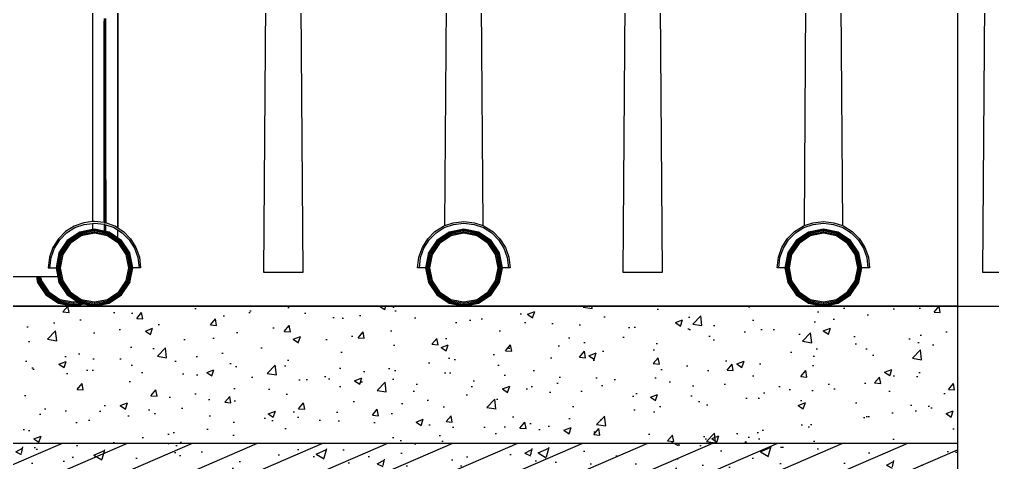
# Model space of a CAD drawing. Extents: x -4210259 to 293730, y -7499 to 868879.
# Drawn here: x -2175244 to -2173826, y 490039 to 490686 of the extents above; entities that cross this region are included whole.
import ezdxf

# ---------------------------------------------------------------- set-up
doc = ezdxf.new("R2010")
doc.units = 0
doc.header["$LTSCALE"] = 1000
doc.header["$MEASUREMENT"] = 0
for name, color, linetype in [('00-Hatch', 8, 'Continuous'), ('A-AXIS-SYMB', 3, 'Continuous'), ('A-SFCE', 30, 'Continuous'), ('AS-COLN', 6, 'Continuous')]:
    doc.layers.add(name, color=color, linetype=linetype)

# ---------------------------------------------------------------- blocks, each defined once
blk = doc.blocks.new('A$C4A4B1E4B')
at = {"color": 250}
for p, q in [((-3295.7, 1493.3), (-3295.7, 139.4)), ((-3045.8, 65.3), (-3042.8, 457.4)), ((-2781.7, 133.6), (-2779.5, 454.6)), ((-2728.7, 455.5), (-2726.4, 133.6)), ((-2521.7, 65.3), (-2518.7, 457.4)), ((-2257.6, 133.6), (-2255.4, 454.6)), ((-2204.6, 455.5), (-2202.3, 133.6)), ((-1997.6, 65.3), (-1994.6, 457.4)), ((-3259.1, 449.4), (-3259.1, 130.3)), ((-3258.6, 449.8), (-3258.6, 130.1)), ((-3258.3, 129.9), (-3258.3, 450.2)), ((-2992, 452.6), (-2989, 65.3)), ((-2467.9, 452.6), (-2464.9, 65.3)), ((-3278.5, 435.5), (-3278.5, 432)), ((-3278.2, 432.2), (-3278.5, 432)), ((-3278.5, 138.1), (-3278.5, 432)), ((-3277.9, 432.4), (-3278.2, 432.2)), ((-3278.2, 432.2), (-3278.2, 138.1)), ((-3276.7, 433.1), (-3277.9, 432.4)), ((-3277.9, 138), (-3277.9, 432.4)), ((-3276.3, 433.3), (-3276.7, 433.1)), ((-3276.7, 137.8), (-3276.7, 433.1)), ((-3276.3, 433.3), (-3276.3, 435.5)), ((-3276.3, 200.5), (-3276.3, 433.3)), ((-3276.4, 181.8), (-3276.3, 200.5)), ((-3276.3, 200.5), (-3276.3, 137.6)), ((-3322.3, 132.9), (-3334.8, 124.9)), ((-3333.3, 123), (-3321.2, 130.7)), ((-3308.1, 137.9), (-3322.3, 132.9)), ((-3321.2, 130.7), (-3307.6, 135.5)), ((-3295.7, 127.8), (-3314.1, 124.1)), ((-3292.7, 128.1), (-3314, 123.8)), ((-3295.7, 139.4), (-3308.1, 137.9)), ((-3307.6, 135.5), (-3295.7, 136.9)), ((-3292.7, 139.7), (-3295.7, 139.4)), ((-3295.7, 136.9), (-3292.7, 137.3)), ((-3295.7, 136.9), (-3295.7, 127.8)), ((-3292.7, 128.4), (-3295.7, 127.8)), ((-3278.5, 138.1), (-3292.7, 139.7)), ((-3292.7, 137.3), (-3278.5, 135.6)), ((-3292.7, 128.1), (-3292.7, 128.4)), ((-3278.5, 125.5), (-3292.7, 128.4)), ((-3271.3, 123.8), (-3292.7, 128.1)), ((-3292.7, 127.2), (-3292.7, 128.1)), ((-3278.5, 138.1), (-3278.2, 138.1)), ((-3278.5, 135.6), (-3278.5, 125.5)), ((-3278.5, 135.6), (-3277.8, 135.5)), ((-3278.2, 138.1), (-3277.9, 138)), ((-3277.9, 138), (-3277.2, 137.9)), ((-3277.8, 135.5), (-3276.3, 135)), ((-3277.2, 137.9), (-3276.7, 137.8)), ((-3276.7, 137.8), (-3276.3, 137.6)), ((-3263, 132.9), (-3276.3, 137.6)), ((-3276.3, 125.1), (-3276.3, 135)), ((-3276.3, 135), (-3264.1, 130.7)), ((-3264.1, 130.7), (-3259.1, 127.4)), ((-3259.1, 130.3), (-3263, 132.9)), ((-3259.1, 130.3), (-3258.6, 130.1)), ((-3258.6, 130.1), (-3258.3, 129.9)), ((-3258.3, 129.9), (-3250.5, 124.9)), ((-2796.2, 124.9), (-2783.7, 132.9)), ((-2794.7, 123), (-2782.6, 130.7)), ((-2783.7, 132.9), (-2781.7, 133.6)), ((-2782.6, 130.7), (-2769, 135.5)), ((-2781.7, 133.6), (-2769.5, 137.9)), ((-2754.1, 128.4), (-2775.5, 124.1)), ((-2754.1, 128.1), (-2775.4, 123.8)), ((-2769.5, 137.9), (-2754.1, 139.7)), ((-2769, 135.5), (-2754.1, 137.3)), ((-2754.1, 139.7), (-2738.6, 137.9)), ((-2754.1, 137.3), (-2739.2, 135.5)), ((-2732.6, 124.1), (-2754.1, 128.4)), ((-2754.1, 128.1), (-2754.1, 128.4)), ((-2732.7, 123.8), (-2754.1, 128.1)), ((-2754.1, 127.2), (-2754.1, 128.1)), ((-2739.2, 135.5), (-2725.5, 130.7)), ((-2738.6, 137.9), (-2726.4, 133.6)), ((-2726.4, 133.6), (-2724.4, 132.9)), ((-2725.5, 130.7), (-2713.5, 123)), ((-2724.4, 132.9), (-2711.9, 124.9)), ((-2272.1, 124.9), (-2259.6, 132.9)), ((-2270.6, 123), (-2258.5, 130.7)), ((-2259.6, 132.9), (-2257.6, 133.6)), ((-2258.5, 130.7), (-2244.8, 135.5)), ((-2257.6, 133.6), (-2245.4, 137.9)), ((-2230, 128.4), (-2251.4, 124.1)), ((-2230, 128.1), (-2251.3, 123.8)), ((-2245.4, 137.9), (-2230, 139.7)), ((-2244.8, 135.5), (-2230, 137.3)), ((-2230, 139.7), (-2214.5, 137.9)), ((-2230, 137.3), (-2215.1, 135.5)), ((-2208.5, 124.1), (-2230, 128.4)), ((-2230, 128.1), (-2230, 128.4)), ((-2208.6, 123.8), (-2230, 128.1)), ((-2230, 127.2), (-2230, 128.1)), ((-2215.1, 135.5), (-2201.4, 130.7)), ((-2214.5, 137.9), (-2202.3, 133.6)), ((-2202.3, 133.6), (-2200.3, 132.9)), ((-2201.4, 130.7), (-2189.3, 123)), ((-2200.3, 132.9), (-2187.8, 124.9)), ((-3345.3, 114.5), (-3353.2, 101.9)), ((-3334.8, 124.9), (-3345.3, 114.5)), ((-3343.3, 112.9), (-3333.3, 123)), ((-3314.1, 124.1), (-3332.3, 111.9)), ((-3314, 123.8), (-3332.1, 111.7)), ((-3313.7, 123), (-3331.5, 111.1)), ((-3313.2, 121.8), (-3330.6, 110.2)), ((-3312.5, 120.3), (-3329.4, 109)), ((-3311.8, 118.6), (-3328.1, 107.7)), ((-3314, 123.8), (-3314.1, 124.1)), ((-3313.7, 123), (-3314, 123.8)), ((-3292.7, 127.2), (-3313.7, 123)), ((-3313.2, 121.8), (-3313.7, 123)), ((-3292.7, 125.9), (-3313.2, 121.8)), ((-3312.5, 120.3), (-3313.2, 121.8)), ((-3292.7, 124.2), (-3312.5, 120.3)), ((-3311.8, 118.6), (-3312.5, 120.3)), ((-3292.7, 122.4), (-3311.8, 118.6)), ((-3271.7, 123), (-3292.7, 127.2)), ((-3292.7, 125.9), (-3292.7, 127.2)), ((-3272.2, 121.8), (-3292.7, 125.9)), ((-3292.7, 124.2), (-3292.7, 125.9)), ((-3272.8, 120.3), (-3292.7, 124.2)), ((-3292.7, 122.4), (-3292.7, 124.2)), ((-3273.5, 118.6), (-3292.7, 122.4)), ((-3276.3, 125.1), (-3278.5, 125.5)), ((-3271.2, 124.1), (-3276.3, 125.1)), ((-3273.5, 118.6), (-3272.8, 120.3)), ((-3257.3, 107.7), (-3273.5, 118.6)), ((-3272.8, 120.3), (-3272.2, 121.8)), ((-3256, 109), (-3272.8, 120.3)), ((-3272.2, 121.8), (-3271.7, 123)), ((-3254.8, 110.2), (-3272.2, 121.8)), ((-3271.7, 123), (-3271.3, 123.8)), ((-3253.8, 111.1), (-3271.7, 123)), ((-3271.3, 123.8), (-3271.2, 124.1)), ((-3253.2, 111.7), (-3271.3, 123.8)), ((-3259.1, 116), (-3271.2, 124.1)), ((-3259.1, 127.4), (-3259.1, 116)), ((-3259.1, 127.4), (-3252.1, 123)), ((-3253, 111.9), (-3259.1, 116)), ((-3252.1, 123), (-3242, 112.9)), ((-3250.5, 124.9), (-3240.1, 114.5)), ((-3240.1, 114.5), (-3232.1, 101.9)), ((-2814.6, 101.9), (-2806.7, 114.5)), ((-2806.7, 114.5), (-2796.2, 124.9)), ((-2804.7, 112.9), (-2794.7, 123)), ((-2775.5, 124.1), (-2793.7, 111.9)), ((-2775.4, 123.8), (-2793.5, 111.7)), ((-2775.1, 123), (-2792.9, 111.1)), ((-2774.6, 121.8), (-2791.9, 110.2)), ((-2773.9, 120.3), (-2790.8, 109)), ((-2773.2, 118.6), (-2789.5, 107.7)), ((-2775.4, 123.8), (-2775.5, 124.1)), ((-2775.1, 123), (-2775.4, 123.8)), ((-2754.1, 127.2), (-2775.1, 123)), ((-2774.6, 121.8), (-2775.1, 123)), ((-2754.1, 125.9), (-2774.6, 121.8)), ((-2773.9, 120.3), (-2774.6, 121.8)), ((-2754.1, 124.2), (-2773.9, 120.3)), ((-2773.2, 118.6), (-2773.9, 120.3)), ((-2754.1, 122.4), (-2773.2, 118.6)), ((-2733.1, 123), (-2754.1, 127.2)), ((-2754.1, 125.9), (-2754.1, 127.2)), ((-2733.6, 121.8), (-2754.1, 125.9)), ((-2754.1, 124.2), (-2754.1, 125.9)), ((-2734.2, 120.3), (-2754.1, 124.2)), ((-2754.1, 122.4), (-2754.1, 124.2)), ((-2734.9, 118.6), (-2754.1, 122.4)), ((-2734.9, 118.6), (-2734.2, 120.3)), ((-2718.7, 107.7), (-2734.9, 118.6)), ((-2734.2, 120.3), (-2733.6, 121.8)), ((-2717.4, 109), (-2734.2, 120.3)), ((-2733.6, 121.8), (-2733.1, 123)), ((-2716.2, 110.2), (-2733.6, 121.8)), ((-2733.1, 123), (-2732.7, 123.8)), ((-2715.2, 111.1), (-2733.1, 123)), ((-2732.7, 123.8), (-2732.6, 124.1)), ((-2714.6, 111.7), (-2732.7, 123.8)), ((-2714.4, 111.9), (-2732.6, 124.1)), ((-2713.5, 123), (-2703.4, 112.9)), ((-2711.9, 124.9), (-2701.5, 114.5)), ((-2701.5, 114.5), (-2693.5, 101.9)), ((-2290.5, 101.9), (-2282.5, 114.5)), ((-2282.5, 114.5), (-2272.1, 124.9)), ((-2280.6, 112.9), (-2270.6, 123)), ((-2251.4, 124.1), (-2269.6, 111.9)), ((-2251.3, 123.8), (-2269.4, 111.7)), ((-2251, 123), (-2268.8, 111.1)), ((-2250.5, 121.8), (-2267.8, 110.2)), ((-2249.8, 120.3), (-2266.7, 109)), ((-2249.1, 118.6), (-2265.4, 107.7)), ((-2251.3, 123.8), (-2251.4, 124.1)), ((-2251, 123), (-2251.3, 123.8)), ((-2230, 127.2), (-2251, 123)), ((-2250.5, 121.8), (-2251, 123)), ((-2230, 125.9), (-2250.5, 121.8)), ((-2249.8, 120.3), (-2250.5, 121.8)), ((-2230, 124.2), (-2249.8, 120.3)), ((-2249.1, 118.6), (-2249.8, 120.3)), ((-2230, 122.4), (-2249.1, 118.6)), ((-2208.9, 123), (-2230, 127.2)), ((-2230, 125.9), (-2230, 127.2)), ((-2209.5, 121.8), (-2230, 125.9)), ((-2230, 124.2), (-2230, 125.9)), ((-2210.1, 120.3), (-2230, 124.2)), ((-2230, 122.4), (-2230, 124.2)), ((-2210.8, 118.6), (-2230, 122.4)), ((-2210.8, 118.6), (-2210.1, 120.3)), ((-2194.6, 107.7), (-2210.8, 118.6)), ((-2210.1, 120.3), (-2209.5, 121.8)), ((-2193.3, 109), (-2210.1, 120.3)), ((-2209.5, 121.8), (-2208.9, 123)), ((-2192.1, 110.2), (-2209.5, 121.8)), ((-2208.9, 123), (-2208.6, 123.8)), ((-2191.1, 111.1), (-2208.9, 123)), ((-2208.6, 123.8), (-2208.5, 124.1)), ((-2190.5, 111.7), (-2208.6, 123.8)), ((-2190.3, 111.9), (-2208.5, 124.1)), ((-2189.3, 123), (-2179.3, 112.9)), ((-2187.8, 124.9), (-2177.4, 114.5)), ((-2177.4, 114.5), (-2169.4, 101.9)), ((-3353.2, 101.9), (-3358.3, 87.8)), ((-3355.9, 87.2), (-3351, 100.9)), ((-3351, 100.9), (-3343.3, 112.9)), ((-3332.3, 111.9), (-3344.4, 93.8)), ((-3332.1, 111.7), (-3344.2, 93.6)), ((-3331.5, 111.1), (-3343.4, 93.3)), ((-3330.6, 110.2), (-3342.2, 92.8)), ((-3329.4, 109), (-3340.6, 92.2)), ((-3328.1, 107.7), (-3338.9, 91.5)), ((-3332.1, 111.7), (-3332.3, 111.9)), ((-3331.5, 111.1), (-3332.1, 111.7)), ((-3330.6, 110.2), (-3331.5, 111.1)), ((-3329.4, 109), (-3330.6, 110.2)), ((-3328.1, 107.7), (-3329.4, 109)), ((-3257.3, 107.7), (-3256, 109)), ((-3246.4, 91.5), (-3257.3, 107.7)), ((-3256, 109), (-3254.8, 110.2)), ((-3244.7, 92.2), (-3256, 109)), ((-3254.8, 110.2), (-3253.8, 111.1)), ((-3243.2, 92.8), (-3254.8, 110.2)), ((-3253.8, 111.1), (-3253.2, 111.7)), ((-3241.9, 93.3), (-3253.8, 111.1)), ((-3253.2, 111.7), (-3253, 111.9)), ((-3241.2, 93.6), (-3253.2, 111.7)), ((-3240.9, 93.8), (-3253, 111.9)), ((-3242, 112.9), (-3234.3, 100.9)), ((-3234.3, 100.9), (-3229.4, 87.2)), ((-3232.1, 101.9), (-3227, 87.8)), ((-2819.7, 87.8), (-2814.6, 101.9)), ((-2817.3, 87.2), (-2812.4, 100.9)), ((-2812.4, 100.9), (-2804.7, 112.9)), ((-2793.7, 111.9), (-2805.8, 93.8)), ((-2793.5, 111.7), (-2805.6, 93.6)), ((-2792.9, 111.1), (-2804.8, 93.3)), ((-2791.9, 110.2), (-2803.6, 92.8)), ((-2790.8, 109), (-2802, 92.2)), ((-2789.5, 107.7), (-2800.3, 91.5)), ((-2793.5, 111.7), (-2793.7, 111.9)), ((-2792.9, 111.1), (-2793.5, 111.7)), ((-2791.9, 110.2), (-2792.9, 111.1)), ((-2790.8, 109), (-2791.9, 110.2)), ((-2789.5, 107.7), (-2790.8, 109)), ((-2718.7, 107.7), (-2717.4, 109)), ((-2707.8, 91.5), (-2718.7, 107.7)), ((-2717.4, 109), (-2716.2, 110.2)), ((-2706.1, 92.2), (-2717.4, 109)), ((-2716.2, 110.2), (-2715.2, 111.1)), ((-2704.6, 92.8), (-2716.2, 110.2)), ((-2715.2, 111.1), (-2714.6, 111.7)), ((-2703.3, 93.3), (-2715.2, 111.1)), ((-2714.6, 111.7), (-2714.4, 111.9)), ((-2702.6, 93.6), (-2714.6, 111.7)), ((-2702.3, 93.8), (-2714.4, 111.9)), ((-2703.4, 112.9), (-2695.7, 100.9)), ((-2695.7, 100.9), (-2690.8, 87.2)), ((-2693.5, 101.9), (-2688.4, 87.8)), ((-2295.6, 87.8), (-2290.5, 101.9)), ((-2293.2, 87.2), (-2288.3, 100.9)), ((-2288.3, 100.9), (-2280.6, 112.9)), ((-2269.6, 111.9), (-2281.7, 93.8)), ((-2269.4, 111.7), (-2281.5, 93.6)), ((-2268.8, 111.1), (-2280.7, 93.3)), ((-2267.8, 110.2), (-2279.5, 92.8)), ((-2266.7, 109), (-2277.9, 92.2)), ((-2265.4, 107.7), (-2276.2, 91.5)), ((-2269.4, 111.7), (-2269.6, 111.9)), ((-2268.8, 111.1), (-2269.4, 111.7)), ((-2267.8, 110.2), (-2268.8, 111.1)), ((-2266.7, 109), (-2267.8, 110.2)), ((-2265.4, 107.7), (-2266.7, 109)), ((-2194.6, 107.7), (-2193.3, 109)), ((-2183.7, 91.5), (-2194.6, 107.7)), ((-2193.3, 109), (-2192.1, 110.2)), ((-2182, 92.2), (-2193.3, 109)), ((-2192.1, 110.2), (-2191.1, 111.1)), ((-2180.5, 92.8), (-2192.1, 110.2)), ((-2191.1, 111.1), (-2190.5, 111.7)), ((-2179.2, 93.3), (-2191.1, 111.1)), ((-2190.5, 111.7), (-2190.3, 111.9)), ((-2178.5, 93.6), (-2190.5, 111.7)), ((-2178.2, 93.8), (-2190.3, 111.9)), ((-2179.3, 112.9), (-2171.6, 100.9)), ((-2171.6, 100.9), (-2166.7, 87.2)), ((-2169.4, 101.9), (-2164.3, 87.8)), ((-3358.3, 87.8), (-3360.1, 72.3)), ((-3357.6, 72.3), (-3355.9, 87.2)), ((-3344.4, 93.8), (-3348.7, 72.3)), ((-3344.2, 93.6), (-3348.4, 72.3)), ((-3343.4, 93.3), (-3347.6, 72.3)), ((-3342.2, 92.8), (-3346.2, 72.3)), ((-3340.6, 92.2), (-3344.6, 72.3)), ((-3344.2, 93.6), (-3344.4, 93.8)), ((-3343.4, 93.3), (-3344.2, 93.6)), ((-3342.2, 92.8), (-3343.4, 93.3)), ((-3338.9, 91.5), (-3342.7, 72.3)), ((-3340.6, 92.2), (-3342.2, 92.8)), ((-3338.9, 91.5), (-3340.6, 92.2)), ((-3246.4, 91.5), (-3244.7, 92.2)), ((-3242.6, 72.3), (-3246.4, 91.5)), ((-3244.7, 92.2), (-3243.2, 92.8)), ((-3240.8, 72.3), (-3244.7, 92.2)), ((-3243.2, 92.8), (-3241.9, 93.3)), ((-3239.1, 72.3), (-3243.2, 92.8)), ((-3241.9, 93.3), (-3241.2, 93.6)), ((-3237.8, 72.3), (-3241.9, 93.3)), ((-3241.2, 93.6), (-3240.9, 93.8)), ((-3236.9, 72.3), (-3241.2, 93.6)), ((-3236.6, 72.3), (-3240.9, 93.8)), ((-3229.4, 87.2), (-3227.7, 72.3)), ((-3227, 87.8), (-3225.3, 72.3)), ((-2821.5, 72.3), (-2819.7, 87.8)), ((-2819, 72.3), (-2817.3, 87.2)), ((-2805.8, 93.8), (-2810.1, 72.3)), ((-2805.6, 93.6), (-2809.8, 72.3)), ((-2804.8, 93.3), (-2809, 72.3)), ((-2803.6, 92.8), (-2807.6, 72.3)), ((-2802, 92.2), (-2806, 72.3)), ((-2805.6, 93.6), (-2805.8, 93.8)), ((-2804.8, 93.3), (-2805.6, 93.6)), ((-2803.6, 92.8), (-2804.8, 93.3)), ((-2800.3, 91.5), (-2804.1, 72.3)), ((-2802, 92.2), (-2803.6, 92.8)), ((-2800.3, 91.5), (-2802, 92.2)), ((-2707.8, 91.5), (-2706.1, 92.2)), ((-2704, 72.3), (-2707.8, 91.5)), ((-2706.1, 92.2), (-2704.6, 92.8)), ((-2702.2, 72.3), (-2706.1, 92.2)), ((-2704.6, 92.8), (-2703.3, 93.3)), ((-2700.5, 72.3), (-2704.6, 92.8)), ((-2703.3, 93.3), (-2702.6, 93.6)), ((-2699.2, 72.3), (-2703.3, 93.3)), ((-2702.6, 93.6), (-2702.3, 93.8)), ((-2698.3, 72.3), (-2702.6, 93.6)), ((-2698, 72.3), (-2702.3, 93.8)), ((-2690.8, 87.2), (-2689.1, 72.3)), ((-2688.4, 87.8), (-2686.7, 72.3)), ((-2297.4, 72.3), (-2295.6, 87.8)), ((-2294.9, 72.3), (-2293.2, 87.2)), ((-2281.7, 93.8), (-2286, 72.3)), ((-2281.5, 93.6), (-2285.7, 72.3)), ((-2280.7, 93.3), (-2284.9, 72.3)), ((-2279.5, 92.8), (-2283.5, 72.3)), ((-2277.9, 92.2), (-2281.9, 72.3)), ((-2281.5, 93.6), (-2281.7, 93.8)), ((-2280.7, 93.3), (-2281.5, 93.6)), ((-2279.5, 92.8), (-2280.7, 93.3)), ((-2276.2, 91.5), (-2280, 72.3)), ((-2277.9, 92.2), (-2279.5, 92.8)), ((-2276.2, 91.5), (-2277.9, 92.2)), ((-2183.7, 91.5), (-2182, 92.2)), ((-2179.9, 72.3), (-2183.7, 91.5)), ((-2182, 92.2), (-2180.5, 92.8)), ((-2178, 72.3), (-2182, 92.2)), ((-2180.5, 92.8), (-2179.2, 93.3)), ((-2176.4, 72.3), (-2180.5, 92.8)), ((-2179.2, 93.3), (-2178.5, 93.6)), ((-2175.1, 72.3), (-2179.2, 93.3)), ((-2178.5, 93.6), (-2178.2, 93.8)), ((-2174.2, 72.3), (-2178.5, 93.6)), ((-2173.9, 72.3), (-2178.2, 93.8)), ((-2166.7, 87.2), (-2165, 72.3)), ((-2164.3, 87.8), (-2162.5, 72.3)), ((-3360.1, 72.3), (-3357.6, 72.3)), ((-3357.6, 72.3), (-3348.7, 72.3)), ((-3348.7, 72.3), (-3348.4, 72.3)), ((-3348.7, 72.3), (-3346, 58.8)), ((-3348.4, 72.3), (-3344.2, 51)), ((-3348.4, 72.3), (-3347.6, 72.3)), ((-3347.6, 72.3), (-3343.4, 51.3)), ((-3347.6, 72.3), (-3346.2, 72.3)), ((-3346.2, 72.3), (-3342.2, 51.8)), ((-3346.2, 72.3), (-3344.6, 72.3)), ((-3344.6, 72.3), (-3340.6, 52.5)), ((-3344.6, 72.3), (-3342.7, 72.3)), ((-3342.7, 72.3), (-3338.9, 53.2)), ((-3246.4, 53.2), (-3242.6, 72.3)), ((-3244.7, 52.5), (-3240.8, 72.3)), ((-3243.2, 51.8), (-3239.1, 72.3)), ((-3242.6, 72.3), (-3240.8, 72.3)), ((-3241.9, 51.3), (-3237.8, 72.3)), ((-3241.2, 51), (-3236.9, 72.3)), ((-3240.9, 50.9), (-3236.6, 72.3)), ((-3240.8, 72.3), (-3239.1, 72.3)), ((-3239.1, 72.3), (-3237.8, 72.3)), ((-3237.8, 72.3), (-3236.9, 72.3)), ((-3236.9, 72.3), (-3236.6, 72.3)), ((-3227.7, 72.3), (-3236.6, 72.3)), ((-3225.3, 72.3), (-3227.7, 72.3)), ((-2819, 72.3), (-2821.5, 72.3)), ((-2810.1, 72.3), (-2819, 72.3)), ((-2810.1, 72.3), (-2805.8, 50.9)), ((-2810.1, 72.3), (-2809.8, 72.3)), ((-2809.8, 72.3), (-2805.6, 51)), ((-2809.8, 72.3), (-2809, 72.3)), ((-2809, 72.3), (-2804.8, 51.3)), ((-2809, 72.3), (-2807.6, 72.3)), ((-2807.6, 72.3), (-2803.6, 51.8)), ((-2807.6, 72.3), (-2806, 72.3)), ((-2806, 72.3), (-2802, 52.5)), ((-2806, 72.3), (-2804.1, 72.3)), ((-2804.1, 72.3), (-2800.3, 53.2)), ((-2707.8, 53.2), (-2704, 72.3)), ((-2706.1, 52.5), (-2702.2, 72.3)), ((-2704.6, 51.8), (-2700.5, 72.3)), ((-2704, 72.3), (-2702.2, 72.3)), ((-2703.3, 51.3), (-2699.2, 72.3)), ((-2702.6, 51), (-2698.3, 72.3)), ((-2702.3, 50.9), (-2698, 72.3)), ((-2702.2, 72.3), (-2700.5, 72.3)), ((-2700.5, 72.3), (-2699.2, 72.3)), ((-2699.2, 72.3), (-2698.3, 72.3)), ((-2698.3, 72.3), (-2698, 72.3)), ((-2689.1, 72.3), (-2698, 72.3)), ((-2686.7, 72.3), (-2689.1, 72.3)), ((-2294.9, 72.3), (-2297.4, 72.3)), ((-2286, 72.3), (-2294.9, 72.3)), ((-2286, 72.3), (-2281.7, 50.9)), ((-2286, 72.3), (-2285.7, 72.3)), ((-2285.7, 72.3), (-2281.5, 51)), ((-2285.7, 72.3), (-2284.9, 72.3)), ((-2284.9, 72.3), (-2280.7, 51.3)), ((-2284.9, 72.3), (-2283.5, 72.3)), ((-2283.5, 72.3), (-2279.5, 51.8)), ((-2283.5, 72.3), (-2281.9, 72.3)), ((-2281.9, 72.3), (-2277.9, 52.5)), ((-2281.9, 72.3), (-2280, 72.3)), ((-2280, 72.3), (-2276.2, 53.2)), ((-2183.7, 53.2), (-2179.9, 72.3)), ((-2182, 52.5), (-2178, 72.3)), ((-2180.5, 51.8), (-2176.4, 72.3)), ((-2179.9, 72.3), (-2178, 72.3)), ((-2179.2, 51.3), (-2175.1, 72.3)), ((-2178.5, 51), (-2174.2, 72.3)), ((-2178.2, 50.9), (-2173.9, 72.3)), ((-2178, 72.3), (-2176.4, 72.3)), ((-2176.4, 72.3), (-2175.1, 72.3)), ((-2175.1, 72.3), (-2174.2, 72.3)), ((-2174.2, 72.3), (-2173.9, 72.3)), ((-2165, 72.3), (-2173.9, 72.3)), ((-2162.5, 72.3), (-2165, 72.3)), ((-3377.1, 58.8), (-3580.9, 58.8)), ((-3377.1, 58.8), (-3375.5, 50.9)), ((-3376.8, 58.8), (-3377.1, 58.8)), ((-3376.8, 58.8), (-3375.3, 51)), ((-3376, 58.8), (-3376.8, 58.8)), ((-3376, 58.8), (-3374.5, 51.3)), ((-3374.6, 58.8), (-3376, 58.8)), ((-3374.6, 58.8), (-3373.3, 51.8)), ((-3373, 58.8), (-3374.6, 58.8)), ((-3373, 58.8), (-3371.7, 52.5)), ((-3371.1, 58.8), (-3373, 58.8)), ((-3371.1, 58.8), (-3370, 53.2)), ((-3346, 58.8), (-3371.1, 58.8)), ((-3346, 58.8), (-3344.4, 50.9)), ((-2989, 65.3), (-3045.8, 65.3)), ((-2464.9, 65.3), (-2521.7, 65.3)), ((-1940.8, 65.3), (-1997.6, 65.3)), ((-3375.3, 51), (-3375.5, 50.9)), ((-3375.5, 50.9), (-3363.4, 32.7)), ((-3374.5, 51.3), (-3375.3, 51)), ((-3375.3, 51), (-3363.2, 32.9)), ((-3373.3, 51.8), (-3374.5, 51.3)), ((-3374.5, 51.3), (-3362.6, 33.5)), ((-3371.7, 52.5), (-3373.3, 51.8)), ((-3373.3, 51.8), (-3361.6, 34.4)), ((-3370, 53.2), (-3371.7, 52.5)), ((-3371.7, 52.5), (-3360.5, 35.6)), ((-3370, 53.2), (-3359.2, 36.9)), ((-3344.2, 51), (-3344.4, 50.9)), ((-3344.4, 50.9), (-3332.3, 32.7)), ((-3343.4, 51.3), (-3344.2, 51)), ((-3344.2, 51), (-3332.1, 32.9)), ((-3342.2, 51.8), (-3343.4, 51.3)), ((-3343.4, 51.3), (-3331.5, 33.5)), ((-3340.6, 52.5), (-3342.2, 51.8)), ((-3342.2, 51.8), (-3330.6, 34.4)), ((-3338.9, 53.2), (-3340.6, 52.5)), ((-3340.6, 52.5), (-3329.4, 35.6)), ((-3338.9, 53.2), (-3328.1, 36.9)), ((-3257.3, 36.9), (-3246.4, 53.2)), ((-3256, 35.6), (-3244.7, 52.5)), ((-3254.8, 34.4), (-3243.2, 51.8)), ((-3253.8, 33.5), (-3241.9, 51.3)), ((-3253.2, 32.9), (-3241.2, 51)), ((-3253, 32.7), (-3240.9, 50.9)), ((-3246.4, 53.2), (-3244.7, 52.5)), ((-3244.7, 52.5), (-3243.2, 51.8)), ((-3243.2, 51.8), (-3241.9, 51.3)), ((-3241.9, 51.3), (-3241.2, 51)), ((-3241.2, 51), (-3240.9, 50.9)), ((-2805.6, 51), (-2805.8, 50.9)), ((-2805.8, 50.9), (-2793.7, 32.7)), ((-2804.8, 51.3), (-2805.6, 51)), ((-2805.6, 51), (-2793.5, 32.9)), ((-2803.6, 51.8), (-2804.8, 51.3)), ((-2804.8, 51.3), (-2792.9, 33.5)), ((-2802, 52.5), (-2803.6, 51.8)), ((-2803.6, 51.8), (-2791.9, 34.4)), ((-2800.3, 53.2), (-2802, 52.5)), ((-2802, 52.5), (-2790.8, 35.6)), ((-2800.3, 53.2), (-2789.5, 36.9)), ((-2718.7, 36.9), (-2707.8, 53.2)), ((-2717.4, 35.6), (-2706.1, 52.5)), ((-2716.2, 34.4), (-2704.6, 51.8)), ((-2715.2, 33.5), (-2703.3, 51.3)), ((-2714.6, 32.9), (-2702.6, 51)), ((-2714.4, 32.7), (-2702.3, 50.9)), ((-2707.8, 53.2), (-2706.1, 52.5)), ((-2706.1, 52.5), (-2704.6, 51.8)), ((-2704.6, 51.8), (-2703.3, 51.3)), ((-2703.3, 51.3), (-2702.6, 51)), ((-2702.6, 51), (-2702.3, 50.9)), ((-2281.5, 51), (-2281.7, 50.9)), ((-2281.7, 50.9), (-2269.6, 32.7)), ((-2280.7, 51.3), (-2281.5, 51)), ((-2281.5, 51), (-2269.4, 32.9)), ((-2279.5, 51.8), (-2280.7, 51.3)), ((-2280.7, 51.3), (-2268.8, 33.5)), ((-2277.9, 52.5), (-2279.5, 51.8)), ((-2279.5, 51.8), (-2267.8, 34.4)), ((-2276.2, 53.2), (-2277.9, 52.5)), ((-2277.9, 52.5), (-2266.7, 35.6)), ((-2276.2, 53.2), (-2265.4, 36.9)), ((-2194.6, 36.9), (-2183.7, 53.2)), ((-2193.3, 35.6), (-2182, 52.5)), ((-2192.1, 34.4), (-2180.5, 51.8)), ((-2191.1, 33.5), (-2179.2, 51.3)), ((-2190.5, 32.9), (-2178.5, 51)), ((-2190.3, 32.7), (-2178.2, 50.9)), ((-2183.7, 53.2), (-2182, 52.5)), ((-2182, 52.5), (-2180.5, 51.8)), ((-2180.5, 51.8), (-2179.2, 51.3)), ((-2179.2, 51.3), (-2178.5, 51)), ((-2178.5, 51), (-2178.2, 50.9)), ((-3363.2, 32.9), (-3363.4, 32.7)), ((-3363.4, 32.7), (-3345.2, 20.5)), ((-3362.6, 33.5), (-3363.2, 32.9)), ((-3363.2, 32.9), (-3345.1, 20.8)), ((-3361.6, 34.4), (-3362.6, 33.5)), ((-3362.6, 33.5), (-3344.8, 21.6)), ((-3360.5, 35.6), (-3361.6, 34.4)), ((-3361.6, 34.4), (-3344.3, 22.8)), ((-3359.2, 36.9), (-3360.5, 35.6)), ((-3360.5, 35.6), (-3343.6, 24.4)), ((-3359.2, 36.9), (-3342.9, 26.1)), ((-3332.1, 32.9), (-3332.3, 32.7)), ((-3332.3, 32.7), (-3318.3, 23.3)), ((-3331.5, 33.5), (-3332.1, 32.9)), ((-3332.1, 32.9), (-3314, 20.8)), ((-3330.6, 34.4), (-3331.5, 33.5)), ((-3331.5, 33.5), (-3313.7, 21.6)), ((-3329.4, 35.6), (-3330.6, 34.4)), ((-3330.6, 34.4), (-3313.2, 22.8)), ((-3328.1, 36.9), (-3329.4, 35.6)), ((-3329.4, 35.6), (-3312.5, 24.4)), ((-3328.1, 36.9), (-3311.8, 26.1)), ((-3273.5, 26.1), (-3257.3, 36.9)), ((-3272.8, 24.4), (-3256, 35.6)), ((-3272.2, 22.8), (-3254.8, 34.4)), ((-3271.7, 21.6), (-3253.8, 33.5)), ((-3271.3, 20.8), (-3253.2, 32.9)), ((-3271.2, 20.5), (-3253, 32.7)), ((-3257.3, 36.9), (-3256, 35.6)), ((-3256, 35.6), (-3254.8, 34.4)), ((-3254.8, 34.4), (-3253.8, 33.5)), ((-3253.8, 33.5), (-3253.2, 32.9)), ((-3253.2, 32.9), (-3253, 32.7)), ((-2793.5, 32.9), (-2793.7, 32.7)), ((-2793.7, 32.7), (-2775.5, 20.5)), ((-2792.9, 33.5), (-2793.5, 32.9)), ((-2793.5, 32.9), (-2775.4, 20.8)), ((-2791.9, 34.4), (-2792.9, 33.5)), ((-2792.9, 33.5), (-2775.1, 21.6)), ((-2790.8, 35.6), (-2791.9, 34.4)), ((-2791.9, 34.4), (-2774.6, 22.8)), ((-2789.5, 36.9), (-2790.8, 35.6)), ((-2790.8, 35.6), (-2773.9, 24.4)), ((-2789.5, 36.9), (-2773.2, 26.1)), ((-2734.9, 26.1), (-2718.7, 36.9)), ((-2734.2, 24.4), (-2717.4, 35.6)), ((-2733.6, 22.8), (-2716.2, 34.4)), ((-2733.1, 21.6), (-2715.2, 33.5)), ((-2732.7, 20.8), (-2714.6, 32.9)), ((-2732.6, 20.5), (-2714.4, 32.7)), ((-2718.7, 36.9), (-2717.4, 35.6)), ((-2717.4, 35.6), (-2716.2, 34.4)), ((-2716.2, 34.4), (-2715.2, 33.5)), ((-2715.2, 33.5), (-2714.6, 32.9)), ((-2714.6, 32.9), (-2714.4, 32.7)), ((-2269.4, 32.9), (-2269.6, 32.7)), ((-2269.6, 32.7), (-2251.4, 20.5)), ((-2268.8, 33.5), (-2269.4, 32.9)), ((-2269.4, 32.9), (-2251.3, 20.8)), ((-2267.8, 34.4), (-2268.8, 33.5)), ((-2268.8, 33.5), (-2251, 21.6)), ((-2266.7, 35.6), (-2267.8, 34.4)), ((-2267.8, 34.4), (-2250.5, 22.8)), ((-2265.4, 36.9), (-2266.7, 35.6)), ((-2266.7, 35.6), (-2249.8, 24.4)), ((-2265.4, 36.9), (-2249.1, 26.1)), ((-2210.8, 26.1), (-2194.6, 36.9)), ((-2210.1, 24.4), (-2193.3, 35.6)), ((-2209.5, 22.8), (-2192.1, 34.4)), ((-2208.9, 21.6), (-2191.1, 33.5)), ((-2208.6, 20.8), (-2190.5, 32.9)), ((-2208.5, 20.5), (-2190.3, 32.7)), ((-2194.6, 36.9), (-2193.3, 35.6)), ((-2193.3, 35.6), (-2192.1, 34.4)), ((-2192.1, 34.4), (-2191.1, 33.5)), ((-2191.1, 33.5), (-2190.5, 32.9)), ((-2190.5, 32.9), (-2190.3, 32.7)), ((-3345.1, 20.8), (-3345.2, 20.5)), ((-3345.2, 20.5), (-3323.8, 16.3)), ((-3344.8, 21.6), (-3345.1, 20.8)), ((-3345.1, 20.8), (-3323.8, 16.6)), ((-3344.3, 22.8), (-3344.8, 21.6)), ((-3344.8, 21.6), (-3323.8, 17.4)), ((-3343.6, 24.4), (-3344.3, 22.8)), ((-3344.3, 22.8), (-3323.8, 18.7)), ((-3342.9, 26.1), (-3343.6, 24.4)), ((-3343.6, 24.4), (-3323.8, 20.4)), ((-3342.9, 26.1), (-3323.8, 22.3)), ((-3323.8, 22.3), (-3318.3, 23.3)), ((-3323.8, 22.3), (-3323.8, 20.4)), ((-3323.8, 20.4), (-3316.2, 21.9)), ((-3323.8, 18.7), (-3314.2, 20.6)), ((-3323.8, 20.4), (-3323.8, 18.7)), ((-3323.8, 17.4), (-3311.1, 19.9)), ((-3323.8, 16.6), (-3309, 19.5)), ((-3323.8, 16.3), (-3308.2, 19.4)), ((-3323.8, 18.7), (-3323.8, 17.4)), ((-3323.8, 17.4), (-3323.8, 16.6)), ((-3323.8, 16.6), (-3323.8, 16.3)), ((-3318.3, 23.3), (-3316.2, 21.9)), ((-3316.2, 21.9), (-3314.2, 20.6)), ((-3314.2, 20.6), (-3314.1, 20.5)), ((-3314, 20.8), (-3314.1, 20.5)), ((-3314.1, 20.5), (-3311.1, 19.9)), ((-3313.7, 21.6), (-3314, 20.8)), ((-3314, 20.8), (-3292.7, 16.6)), ((-3313.2, 22.8), (-3313.7, 21.6)), ((-3313.7, 21.6), (-3292.7, 17.4)), ((-3312.5, 24.4), (-3313.2, 22.8)), ((-3313.2, 22.8), (-3292.7, 18.7)), ((-3311.8, 26.1), (-3312.5, 24.4)), ((-3312.5, 24.4), (-3292.7, 20.4)), ((-3311.8, 26.1), (-3292.7, 22.3)), ((-3311.1, 19.9), (-3309, 19.5)), ((-3309, 19.5), (-3308.2, 19.4)), ((-3308.2, 19.4), (-3292.7, 16.3)), ((-3292.7, 22.3), (-3273.5, 26.1)), ((-3292.7, 20.4), (-3272.8, 24.4)), ((-3292.7, 18.7), (-3272.2, 22.8)), ((-3292.7, 22.3), (-3292.7, 20.4)), ((-3292.7, 17.4), (-3271.7, 21.6)), ((-3292.7, 16.6), (-3271.3, 20.8)), ((-3292.7, 16.3), (-3271.2, 20.5)), ((-3292.7, 20.4), (-3292.7, 18.7)), ((-3292.7, 18.7), (-3292.7, 17.4)), ((-3292.7, 17.4), (-3292.7, 16.6)), ((-3292.7, 16.6), (-3292.7, 16.3)), ((-3273.5, 26.1), (-3272.8, 24.4)), ((-3272.8, 24.4), (-3272.2, 22.8)), ((-3272.2, 22.8), (-3271.7, 21.6)), ((-3271.7, 21.6), (-3271.3, 20.8)), ((-3271.3, 20.8), (-3271.2, 20.5)), ((-2775.4, 20.8), (-2775.5, 20.5)), ((-2775.5, 20.5), (-2754.1, 16.3)), ((-2775.1, 21.6), (-2775.4, 20.8)), ((-2775.4, 20.8), (-2754.1, 16.6)), ((-2774.6, 22.8), (-2775.1, 21.6)), ((-2775.1, 21.6), (-2754.1, 17.4)), ((-2773.9, 24.4), (-2774.6, 22.8)), ((-2774.6, 22.8), (-2754.1, 18.7)), ((-2773.2, 26.1), (-2773.9, 24.4)), ((-2773.9, 24.4), (-2754.1, 20.4)), ((-2773.2, 26.1), (-2754.1, 22.3)), ((-2754.1, 22.3), (-2734.9, 26.1)), ((-2754.1, 20.4), (-2734.2, 24.4)), ((-2754.1, 18.7), (-2733.6, 22.8)), ((-2754.1, 22.3), (-2754.1, 20.4)), ((-2754.1, 17.4), (-2733.1, 21.6)), ((-2754.1, 16.6), (-2732.7, 20.8)), ((-2754.1, 16.3), (-2732.6, 20.5)), ((-2754.1, 20.4), (-2754.1, 18.7)), ((-2754.1, 18.7), (-2754.1, 17.4)), ((-2754.1, 17.4), (-2754.1, 16.6)), ((-2754.1, 16.6), (-2754.1, 16.3)), ((-2734.9, 26.1), (-2734.2, 24.4)), ((-2734.2, 24.4), (-2733.6, 22.8)), ((-2733.6, 22.8), (-2733.1, 21.6)), ((-2733.1, 21.6), (-2732.7, 20.8)), ((-2732.7, 20.8), (-2732.6, 20.5)), ((-2251.3, 20.8), (-2251.4, 20.5)), ((-2251.4, 20.5), (-2230, 16.3)), ((-2251, 21.6), (-2251.3, 20.8)), ((-2251.3, 20.8), (-2230, 16.6)), ((-2250.5, 22.8), (-2251, 21.6)), ((-2251, 21.6), (-2230, 17.4)), ((-2249.8, 24.4), (-2250.5, 22.8)), ((-2250.5, 22.8), (-2230, 18.7)), ((-2249.1, 26.1), (-2249.8, 24.4)), ((-2249.8, 24.4), (-2230, 20.4)), ((-2249.1, 26.1), (-2230, 22.3)), ((-2230, 22.3), (-2210.8, 26.1)), ((-2230, 20.4), (-2210.1, 24.4)), ((-2230, 18.7), (-2209.5, 22.8)), ((-2230, 22.3), (-2230, 20.4)), ((-2230, 17.4), (-2208.9, 21.6)), ((-2230, 16.6), (-2208.6, 20.8)), ((-2230, 16.3), (-2208.5, 20.5)), ((-2230, 20.4), (-2230, 18.7)), ((-2230, 18.7), (-2230, 17.4)), ((-2230, 17.4), (-2230, 16.6)), ((-2230, 16.6), (-2230, 16.3)), ((-2210.8, 26.1), (-2210.1, 24.4)), ((-2210.1, 24.4), (-2209.5, 22.8)), ((-2209.5, 22.8), (-2208.9, 21.6)), ((-2208.9, 21.6), (-2208.6, 20.8)), ((-2208.6, 20.8), (-2208.5, 20.5))]:
    blk.add_line(p, q, dxfattribs=at)

msp = doc.modelspace()

# ---------------------------------------------------------------- hatches: boundary and pattern name
h = msp.add_hatch()
h.set_pattern_fill('混凝土', color=8, scale=15, angle=-21.6976, style=0, double=1)
h.set_pattern_definition([(50, (-2173782.51, 490136.435), (107.589, -9.413), [11.25, -123.75]), (355, (-2173782.51, 490136.44), (-20.813, 112.829), [9, -99]), (100.4514, (-2173773.55, 490135.65), (86.7764, 103.416), [9.561, -105.1713]), (46.184, (-2173782.51, 490166.44), (160.086, -24.828), [16.875, -185.625]), (96.636, (-2173769.17, 490164.37), (140.2, 146.118), [14.342, -157.757]), (351.184, (-2173782.51, 490166.44), (140.2, 146.118), [13.5, -148.5]), (21, (-2173767.51, 490158.935), (89.536, -60.393), [11.25, -123.75]), (326, (-2173767.51, 490158.94), (36.497, 108.7725), [9, -99]), (71.4514, (-2173760.05, 490153.9), (126.0334, 48.3796), [9.561, -105.1713]), (37.5, (-2173782.51, 490136.435), (1.824, 49.9341), [0, -97.8, 0, -100.5, 0, -99.375]), (7.5, (-2173782.51, 490136.435), (39.4604, 59.1618), [0, -57.3, 0, -95.55, 0, -37.875]), (327.5, (-2173815.96, 490136.435), (80.0734, -3.3832), [0, -37.5, 0, -117, 0, -155.25]), (317.5, (-2173830.96, 490136.435), (87.478, 15.0157), [0, -48.75, 0, -77.7, 0, -110.25])])
h.paths.add_polyline_path([(-2173876.7, 490067.5), (-2173876.7, 490267.5), (-2175679.6, 490267.5), (-2175679.6, 490067.5)])
at = {"layer": '00-Hatch'}
h = msp.add_hatch(dxfattribs=at)
h.set_pattern_fill('钢筋混凝土', color=256, scale=15, angle=-21.6976, style=0, double=1)
h.set_pattern_definition([(23.3024225, (-12556.7, -26670), (-14.8344125, 34.44111213), []), (28.3024225, (-12556.7, -26670), (96.4861615, -48.5223725), [11.25, -123.75]), (333.3024225, (-12556.7, -26670), (22.375575, 112.529306), [9, -99]), (78.7538225, (-12548.66, -26674.04), (118.8617856, 64.0068405), [9.5610285, -105.171317]), (24.4866225, (-12545.61, -26642.13), (139.564723, -82.253803), [16.875, -185.625]), (74.9380225, (-12533.98, -26648.98), (184.286825, 83.932212), [14.341543, -157.75695]), (329.4866225, (-12545.6, -26642.13), (184.286759, 83.932356), [13.5, -148.5]), (359.3024225, (-12534.44, -26654.64), (60.8645854, -89.2160426), [11.25, -123.75]), (304.3024225, (-12534.44, -26654.64), (74.125409, 87.572455), [9, -99]), (49.7538225, (-12529.37, -26662.07), (134.989992, -1.643693), [9.5610285, -105.171317]), (15.8024225, (-12556.7, -26670), (20.155748, 45.7218205), [0, -97.8, 0, -100.5, 0, -99.375]), (345.8024225, (-12556.7, -26670), (58.5371318, 40.3812239), [0, -57.3, 0, -95.55, 0, -37.875]), (305.8024225, (-12587.78, -26657.633), (73.14921794, -32.7472444), [0, -37.5, 0, -117, 0, -155.25]), (295.8024225, (-12601.72, -26652.09), (86.8313913, -18.389388), [0, -48.75, 0, -77.7, 0, -110.25])])
h.paths.add_polyline_path([(-2173876.7, 489814.9), (-2173876.7, 490067.5), (-2174649.6, 490067.5), (-2176179.3, 490067.5), (-2176179.3, 489817.5)])

# ---------------------------------------------------------------- linework, layer by layer
at = {"layer": 'A-AXIS-SYMB'}
msp.add_lwpolyline([(-2173876.7, 492930), (-2173876.7, 491011.3), (-2173771.7, 490973), (-2173981.7, 490936), (-2173876.7, 490898.8), (-2173876.7, 488980)], dxfattribs=at)
at = {"layer": 'A-SFCE'}
for points in [[(-2179809.3, 490267.5), (-2171909.3, 490267.5)], [(-2173876.7, 490267.5), (-2175679.6, 490267.5)]]:
    msp.add_lwpolyline(points, dxfattribs=at)
at = {"layer": 'AS-COLN'}
msp.add_line((-2175879.3, 490067.5), (-2173876.7, 490067.5), dxfattribs=at)

# ---------------------------------------------------------------- block references
msp.add_blockref('A$C4A4B1E4B', (-2171842.4, 490251.2))

doc.saveas('drawing.dxf')
